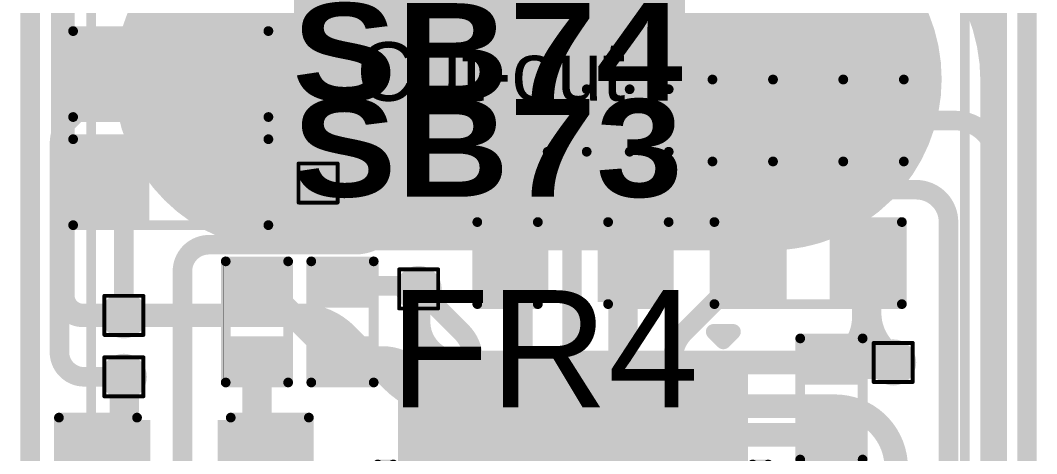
# Model space of a CAD drawing. Header units: inches. Extents: x 3 to 457, y -41 to 239.
# Drawn here: x 26.13 to 39.35, y 8.4 to 14.03 of the extents above; entities that cross this region are included whole.
import ezdxf

# ---------------------------------------------------------------- set-up
doc = ezdxf.new("R2010")
doc.units = ezdxf.units.IN
for name, color, linetype in [('Board Outline', 216, 'Continuous'), ('Bottom Layer', 5, 'Continuous'), ('Bottom Overlay', 54, 'Continuous'), ('Bottom Paste', 16, 'Continuous'), ('Bottom Solder', 6, 'Continuous'), ('Drill Drawing', 1, 'Continuous'), ('Fabrication', 76, 'Continuous'), ('Top Layer', 1, 'Continuous'), ('Top Overlay', 2, 'Continuous'), ('Top Paste', 8, 'Continuous'), ('Top Solder', 216, 'Continuous'), ('Via Holes', 16, 'Continuous')]:
    doc.layers.add(name, color=color, linetype=linetype)
doc.styles.add('Arial', font='', dxfattribs={"height": 0.2})
doc.styles.add('Arial Black_Bold', font='', dxfattribs={"height": 0.2})
doc.styles.get('Arial').set_extended_font_data('Arial')
doc.styles.get('Arial Black_Bold').set_extended_font_data('Arial Black', bold=True)

# ---------------------------------------------------------------- blocks, each defined once
blk = doc.blocks.new('S______B______7')
at = {"layer": 'Top Layer'}
for points in [[(-1.143, -0.4445), (-1.143, 0.4445), (-0.381, 0.4445), (-0.381, -0.4445)], [(0.381, -0.4445), (0.381, 0.4445), (1.143, 0.4445), (1.143, -0.4445)]]:
    blk.add_hatch(color=1, dxfattribs=at).paths.add_polyline_path(points)
at = {"layer": 'Top Paste'}
for points in [[(-1.143, -0.4445), (-1.143, 0.4445), (-0.381, 0.4445), (-0.381, -0.4445)], [(0.381, -0.4445), (0.381, 0.4445), (1.143, 0.4445), (1.143, -0.4445)]]:
    blk.add_hatch(color=8, dxfattribs=at).paths.add_polyline_path(points)
at = {"layer": 'Top Solder'}
for points in [[(-1.2446, -0.5461), (-1.2446, 0.5461), (-0.2794, 0.5461), (-0.2794, -0.5461)], [(0.2794, -0.5461), (0.2794, 0.5461), (1.2446, 0.5461), (1.2446, -0.5461)]]:
    blk.add_hatch(color=216, dxfattribs=at).paths.add_polyline_path(points)
at = {"layer": 'Top Overlay', "const_width": 0.127}
for points in [[(-1.27, -0.5588), (-1.27, 0.5588)], [(-1.27, 0.5588), (1.27, 0.5588)], [(1.27, -0.5588), (1.27, 0.5588)], [(-1.27, -0.5588), (1.27, -0.5588)]]:
    blk.add_lwpolyline(points, dxfattribs=at)
at = {"layer": 'Top Overlay', "const_width": 0.0635}
for points in [[(-1.30175, 0.5588, 1), (-1.23825, 0.5588, 1)], [(-1.30175, 0.5588, 1), (-1.23825, 0.5588, 1)], [(1.23825, 0.5588, 1), (1.30175, 0.5588, 1)], [(1.23825, 0.5588, 1), (1.30175, 0.5588, 1)], [(-1.30175, -0.5588, 1), (-1.23825, -0.5588, 1)], [(-1.30175, -0.5588, 1), (-1.23825, -0.5588, 1)], [(1.23825, -0.5588, 1), (1.30175, -0.5588, 1)], [(1.23825, -0.5588, 1), (1.30175, -0.5588, 1)]]:
    blk.add_lwpolyline(points, format="xyb", close=True, dxfattribs=at)
blk = doc.blocks.new('S______B______8')
at = {"layer": 'Top Layer'}
for points in [[(-1.143, -0.4445), (-1.143, 0.4445), (-0.381, 0.4445), (-0.381, -0.4445)], [(0.381, -0.4445), (0.381, 0.4445), (1.143, 0.4445), (1.143, -0.4445)]]:
    blk.add_hatch(color=1, dxfattribs=at).paths.add_polyline_path(points)
at = {"layer": 'Top Paste'}
for points in [[(-1.143, -0.4445), (-1.143, 0.4445), (-0.381, 0.4445), (-0.381, -0.4445)], [(0.381, -0.4445), (0.381, 0.4445), (1.143, 0.4445), (1.143, -0.4445)]]:
    blk.add_hatch(color=8, dxfattribs=at).paths.add_polyline_path(points)
at = {"layer": 'Top Solder'}
for points in [[(-1.2446, -0.5461), (-1.2446, 0.5461), (-0.2794, 0.5461), (-0.2794, -0.5461)], [(0.2794, -0.5461), (0.2794, 0.5461), (1.2446, 0.5461), (1.2446, -0.5461)]]:
    blk.add_hatch(color=216, dxfattribs=at).paths.add_polyline_path(points)
at = {"layer": 'Top Overlay', "const_width": 0.127}
for points in [[(-1.27, 0.5588), (-1.27, -0.5588)], [(1.27, 0.5588), (-1.27, 0.5588)], [(1.27, 0.5588), (1.27, -0.5588)], [(1.27, -0.5588), (-1.27, -0.5588)]]:
    blk.add_lwpolyline(points, dxfattribs=at)
at = {"layer": 'Top Overlay', "const_width": 0.0635}
for points in [[(-1.30175, 0.5588, 1), (-1.23825, 0.5588, 1)], [(-1.30175, 0.5588, 1), (-1.23825, 0.5588, 1)], [(1.23825, 0.5588, 1), (1.30175, 0.5588, 1)], [(1.23825, 0.5588, 1), (1.30175, 0.5588, 1)], [(-1.30175, -0.5588, 1), (-1.23825, -0.5588, 1)], [(-1.30175, -0.5588, 1), (-1.23825, -0.5588, 1)], [(1.23825, -0.5588, 1), (1.30175, -0.5588, 1)], [(1.23825, -0.5588, 1), (1.30175, -0.5588, 1)]]:
    blk.add_lwpolyline(points, format="xyb", close=True, dxfattribs=at)
blk = doc.blocks.new('TSSOP_14_22')
at = {"layer": 'Top Layer'}
for points in [[(-3.65, 2.175), (-2.15, 2.175), (-2.15, 1.725), (-3.65, 1.725)], [(2.15, 2.175), (3.65, 2.175), (3.65, 1.725), (2.15, 1.725)], [(-3.65, 1.525), (-2.15, 1.525), (-2.15, 1.075), (-3.65, 1.075)], [(2.15, 1.525), (3.65, 1.525), (3.65, 1.075), (2.15, 1.075)], [(-3.65, 0.875), (-2.15, 0.875), (-2.15, 0.425), (-3.65, 0.425)], [(2.15, 0.875), (3.65, 0.875), (3.65, 0.425), (2.15, 0.425)], [(-3.65, 0.225), (-2.15, 0.225), (-2.15, -0.225), (-3.65, -0.225)], [(2.15, 0.225), (3.65, 0.225), (3.65, -0.225), (2.15, -0.225)], [(-3.65, -0.425), (-2.15, -0.425), (-2.15, -0.875), (-3.65, -0.875)], [(2.15, -0.425), (3.65, -0.425), (3.65, -0.875), (2.15, -0.875)], [(-3.65, -1.075), (-2.15, -1.075), (-2.15, -1.525), (-3.65, -1.525)], [(2.15, -1.075), (3.65, -1.075), (3.65, -1.525), (2.15, -1.525)], [(-3.65, -1.725), (-2.15, -1.725), (-2.15, -2.175), (-3.65, -2.175)], [(2.15, -1.725), (3.65, -1.725), (3.65, -2.175), (2.15, -2.175)]]:
    blk.add_hatch(color=1, dxfattribs=at).paths.add_polyline_path(points)
at = {"layer": 'Top Overlay'}
blk.add_hatch(color=2, dxfattribs=at).paths.add_polyline_path([(-2.005, 1.727), (-1.725, 1.727), (-1.725, 2.184), (-2.005, 2.184)])
at = {"layer": 'Top Paste'}
for points in [[(-3.65, 2.175), (-2.15, 2.175), (-2.15, 1.725), (-3.65, 1.725)], [(2.15, 2.175), (3.65, 2.175), (3.65, 1.725), (2.15, 1.725)], [(-3.65, 1.525), (-2.15, 1.525), (-2.15, 1.075), (-3.65, 1.075)], [(2.15, 1.525), (3.65, 1.525), (3.65, 1.075), (2.15, 1.075)], [(-3.65, 0.875), (-2.15, 0.875), (-2.15, 0.425), (-3.65, 0.425)], [(2.15, 0.875), (3.65, 0.875), (3.65, 0.425), (2.15, 0.425)], [(-3.65, 0.225), (-2.15, 0.225), (-2.15, -0.225), (-3.65, -0.225)], [(2.15, 0.225), (3.65, 0.225), (3.65, -0.225), (2.15, -0.225)], [(-3.65, -0.425), (-2.15, -0.425), (-2.15, -0.875), (-3.65, -0.875)], [(2.15, -0.425), (3.65, -0.425), (3.65, -0.875), (2.15, -0.875)], [(-3.65, -1.075), (-2.15, -1.075), (-2.15, -1.525), (-3.65, -1.525)], [(2.15, -1.075), (3.65, -1.075), (3.65, -1.525), (2.15, -1.525)], [(-3.65, -1.725), (-2.15, -1.725), (-2.15, -2.175), (-3.65, -2.175)], [(2.15, -1.725), (3.65, -1.725), (3.65, -2.175), (2.15, -2.175)]]:
    blk.add_hatch(color=8, dxfattribs=at).paths.add_polyline_path(points)
at = {"layer": 'Top Solder'}
for points in [[(-3.752, 2.277), (-2.048, 2.277), (-2.048, 1.623), (-3.752, 1.623)], [(2.048, 2.277), (3.752, 2.277), (3.752, 1.623), (2.048, 1.623)], [(-3.752, 1.627), (-2.048, 1.627), (-2.048, 0.973), (-3.752, 0.973)], [(2.048, 1.627), (3.752, 1.627), (3.752, 0.973), (2.048, 0.973)], [(-3.752, 0.977), (-2.048, 0.977), (-2.048, 0.323), (-3.752, 0.323)], [(2.048, 0.977), (3.752, 0.977), (3.752, 0.323), (2.048, 0.323)], [(-3.752, 0.327), (-2.048, 0.327), (-2.048, -0.327), (-3.752, -0.327)], [(2.048, 0.327), (3.752, 0.327), (3.752, -0.327), (2.048, -0.327)], [(-3.752, -0.323), (-2.048, -0.323), (-2.048, -0.977), (-3.752, -0.977)], [(2.048, -0.323), (3.752, -0.323), (3.752, -0.977), (2.048, -0.977)], [(-3.752, -0.973), (-2.048, -0.973), (-2.048, -1.627), (-3.752, -1.627)], [(2.048, -0.973), (3.752, -0.973), (3.752, -1.627), (2.048, -1.627)], [(-3.752, -1.623), (-2.048, -1.623), (-2.048, -2.277), (-3.752, -2.277)], [(2.048, -1.623), (3.752, -1.623), (3.752, -2.277), (2.048, -2.277)]]:
    blk.add_hatch(color=216, dxfattribs=at).paths.add_polyline_path(points)
at = {"layer": 'Top Overlay'}
for points, const_width in [([(-2.284, 2.337), (-2.284, 2.54)], 0.127), ([(2.288, 2.54), (-2.284, 2.54)], 0.127), ([(2.288, 2.337), (2.288, 2.54)], 0.127), ([(-4.011, 1.829), (-4.011, 2.083)], 0.2), ([(-3.884, 1.956), (-4.011, 2.083)], 0.2), ([(-4.011, 1.829), (-3.884, 1.956)], 0.2), ([(-2.284, -2.54), (-2.284, -2.337)], 0.127), ([(2.288, -2.54), (2.288, -2.337)], 0.127), ([(2.288, -2.54), (-2.284, -2.54)], 0.127)]:
    blk.add_lwpolyline(points, dxfattribs=dict(at, const_width=const_width))
for points, const_width in [([(-2.316, 2.54, 1), (-2.252, 2.54, 1)], 0.0635), ([(-2.316, 2.54, 1), (-2.252, 2.54, 1)], 0.0635), ([(2.256, 2.54, 1), (2.32, 2.54, 1)], 0.0635), ([(2.256, 2.54, 1), (2.32, 2.54, 1)], 0.0635), ([(-2.316, 2.337, 1), (-2.252, 2.337, 1)], 0.0635), ([(2.256, 2.337, 1), (2.32, 2.337, 1)], 0.0635), ([(-4.061, 2.083, 1), (-3.961, 2.083, 1)], 0.1), ([(-4.061, 2.083, 1), (-3.961, 2.083, 1)], 0.1), ([(-3.934, 1.956, 1), (-3.834, 1.956, 1)], 0.1), ([(-3.934, 1.956, 1), (-3.834, 1.956, 1)], 0.1), ([(-4.061, 1.829, 1), (-3.961, 1.829, 1)], 0.1), ([(-4.061, 1.829, 1), (-3.961, 1.829, 1)], 0.1), ([(-2.316, -2.337, 1), (-2.252, -2.337, 1)], 0.0635), ([(2.256, -2.337, 1), (2.32, -2.337, 1)], 0.0635), ([(-2.316, -2.54, 1), (-2.252, -2.54, 1)], 0.0635), ([(-2.316, -2.54, 1), (-2.252, -2.54, 1)], 0.0635), ([(2.256, -2.54, 1), (2.32, -2.54, 1)], 0.0635), ([(2.256, -2.54, 1), (2.32, -2.54, 1)], 0.0635)]:
    blk.add_lwpolyline(points, format="xyb", close=True, dxfattribs=dict(at, const_width=const_width))
blk = doc.blocks.new('R___0402_46')
at = {"layer": 'Top Layer'}
for points in [[(-0.699, -0.318), (-0.699, 0.317), (-0.241, 0.317), (-0.241, -0.318)], [(0.241, -0.318), (0.241, 0.317), (0.699, 0.317), (0.699, -0.318)]]:
    blk.add_hatch(color=1, dxfattribs=at).paths.add_polyline_path(points)
at = {"layer": 'Top Paste'}
for points in [[(-0.699, -0.318), (-0.699, 0.317), (-0.241, 0.317), (-0.241, -0.318)], [(0.241, -0.318), (0.241, 0.317), (0.699, 0.317), (0.699, -0.318)]]:
    blk.add_hatch(color=8, dxfattribs=at).paths.add_polyline_path(points)
at = {"layer": 'Top Solder'}
for points in [[(-0.754, -0.373), (-0.754, 0.373), (-0.186, 0.373), (-0.186, -0.373)], [(0.186, -0.373), (0.186, 0.373), (0.754, 0.373), (0.754, -0.373)]]:
    blk.add_hatch(color=216, dxfattribs=at).paths.add_polyline_path(points)
at = {"layer": 'Top Overlay'}
for points, const_width in [([(0.787, 0.406), (-0.787, 0.406)], 0.127), ([(-0.787, -0.406), (-0.787, 0.406)], 0.127), ([(0.787, -0.406), (0.787, 0.406)], 0.127), ([(0.787, -0.406), (-0.787, -0.406)], 0.127), ([(0.813, -0.432), (-0.813, -0.432)], 0.00323)]:
    blk.add_lwpolyline(points, dxfattribs=dict(at, const_width=const_width))
for points, const_width in [([(-0.819, 0.406, 1), (-0.756, 0.406, 1)], 0.0635), ([(-0.819, 0.406, 1), (-0.756, 0.406, 1)], 0.0635), ([(0.756, 0.406, 1), (0.819, 0.406, 1)], 0.0635), ([(0.756, 0.406, 1), (0.819, 0.406, 1)], 0.0635), ([(-0.819, -0.406, 1), (-0.756, -0.406, 1)], 0.0635), ([(-0.819, -0.406, 1), (-0.756, -0.406, 1)], 0.0635), ([(0.756, -0.406, 1), (0.819, -0.406, 1)], 0.0635), ([(0.756, -0.406, 1), (0.819, -0.406, 1)], 0.0635), ([(-0.814, -0.432, 1), (-0.812, -0.432, 1)], 0.00161), ([(0.812, -0.432, 1), (0.814, -0.432, 1)], 0.00161)]:
    blk.add_lwpolyline(points, format="xyb", close=True, dxfattribs=dict(at, const_width=const_width))
blk = doc.blocks.new('R___0402_49')
at = {"layer": 'Top Layer'}
for points in [[(-0.699, -0.318), (-0.699, 0.318), (-0.241, 0.318), (-0.241, -0.318)], [(0.241, -0.318), (0.241, 0.318), (0.699, 0.318), (0.699, -0.318)]]:
    blk.add_hatch(color=1, dxfattribs=at).paths.add_polyline_path(points)
at = {"layer": 'Top Paste'}
for points in [[(-0.699, -0.318), (-0.699, 0.318), (-0.241, 0.318), (-0.241, -0.318)], [(0.241, -0.318), (0.241, 0.318), (0.699, 0.318), (0.699, -0.318)]]:
    blk.add_hatch(color=8, dxfattribs=at).paths.add_polyline_path(points)
at = {"layer": 'Top Solder'}
for points in [[(-0.754, -0.373), (-0.754, 0.373), (-0.186, 0.373), (-0.186, -0.373)], [(0.186, -0.373), (0.186, 0.373), (0.754, 0.373), (0.754, -0.373)]]:
    blk.add_hatch(color=216, dxfattribs=at).paths.add_polyline_path(points)
at = {"layer": 'Top Overlay'}
for points, const_width in [([(-0.787, 0.406), (0.787, 0.406)], 0.127), ([(-0.787, 0.406), (-0.787, -0.406)], 0.127), ([(0.787, 0.406), (0.787, -0.406)], 0.127), ([(-0.787, -0.406), (0.787, -0.406)], 0.127), ([(-0.813, -0.432), (0.813, -0.432)], 0.00323)]:
    blk.add_lwpolyline(points, dxfattribs=dict(at, const_width=const_width))
for points, const_width in [([(-0.819, 0.406, 1), (-0.756, 0.406, 1)], 0.0635), ([(-0.819, 0.406, 1), (-0.756, 0.406, 1)], 0.0635), ([(0.756, 0.406, 1), (0.819, 0.406, 1)], 0.0635), ([(0.756, 0.406, 1), (0.819, 0.406, 1)], 0.0635), ([(-0.819, -0.406, 1), (-0.756, -0.406, 1)], 0.0635), ([(-0.819, -0.406, 1), (-0.756, -0.406, 1)], 0.0635), ([(0.756, -0.406, 1), (0.819, -0.406, 1)], 0.0635), ([(0.756, -0.406, 1), (0.819, -0.406, 1)], 0.0635), ([(-0.814, -0.432, 1), (-0.812, -0.432, 1)], 0.00161), ([(0.812, -0.432, 1), (0.814, -0.432, 1)], 0.00161)]:
    blk.add_lwpolyline(points, format="xyb", close=True, dxfattribs=dict(at, const_width=const_width))
blk = doc.blocks.new('R___0402_51')
at = {"layer": 'Top Layer'}
for points in [[(-0.699, -0.318), (-0.699, 0.318), (-0.241, 0.318), (-0.241, -0.318)], [(0.241, -0.318), (0.241, 0.318), (0.699, 0.318), (0.699, -0.318)]]:
    blk.add_hatch(color=1, dxfattribs=at).paths.add_polyline_path(points)
at = {"layer": 'Top Paste'}
for points in [[(-0.699, -0.318), (-0.699, 0.318), (-0.241, 0.318), (-0.241, -0.318)], [(0.241, -0.318), (0.241, 0.318), (0.699, 0.318), (0.699, -0.318)]]:
    blk.add_hatch(color=8, dxfattribs=at).paths.add_polyline_path(points)
at = {"layer": 'Top Solder'}
for points in [[(-0.754, -0.373), (-0.754, 0.373), (-0.186, 0.373), (-0.186, -0.373)], [(0.186, -0.373), (0.186, 0.373), (0.754, 0.373), (0.754, -0.373)]]:
    blk.add_hatch(color=216, dxfattribs=at).paths.add_polyline_path(points)
at = {"layer": 'Top Overlay'}
for points, const_width in [([(-0.787, 0.406), (0.787, 0.406)], 0.127), ([(-0.787, 0.406), (-0.787, -0.406)], 0.127), ([(0.787, 0.406), (0.787, -0.406)], 0.127), ([(-0.787, -0.406), (0.787, -0.406)], 0.127), ([(-0.813, -0.432), (0.813, -0.432)], 0.00323)]:
    blk.add_lwpolyline(points, dxfattribs=dict(at, const_width=const_width))
for points, const_width in [([(-0.819, 0.406, 1), (-0.756, 0.406, 1)], 0.0635), ([(-0.819, 0.406, 1), (-0.756, 0.406, 1)], 0.0635), ([(0.756, 0.406, 1), (0.819, 0.406, 1)], 0.0635), ([(0.756, 0.406, 1), (0.819, 0.406, 1)], 0.0635), ([(-0.819, -0.406, 1), (-0.756, -0.406, 1)], 0.0635), ([(-0.819, -0.406, 1), (-0.756, -0.406, 1)], 0.0635), ([(0.756, -0.406, 1), (0.819, -0.406, 1)], 0.0635), ([(0.756, -0.406, 1), (0.819, -0.406, 1)], 0.0635), ([(-0.814, -0.432, 1), (-0.812, -0.432, 1)], 0.00161), ([(0.812, -0.432, 1), (0.814, -0.432, 1)], 0.00161)]:
    blk.add_lwpolyline(points, format="xyb", close=True, dxfattribs=dict(at, const_width=const_width))
blk = doc.blocks.new('R___0603_55')
at = {"layer": 'Top Layer'}
for points in [[(-0.381, 0.4445), (-0.381, -0.4445), (-1.143, -0.4445), (-1.143, 0.4445)], [(1.143, 0.4445), (1.143, -0.4445), (0.381, -0.4445), (0.381, 0.4445)]]:
    blk.add_hatch(color=1, dxfattribs=at).paths.add_polyline_path(points)
at = {"layer": 'Top Paste'}
for points in [[(-0.381, 0.4445), (-0.381, -0.4445), (-1.143, -0.4445), (-1.143, 0.4445)], [(1.143, 0.4445), (1.143, -0.4445), (0.381, -0.4445), (0.381, 0.4445)]]:
    blk.add_hatch(color=8, dxfattribs=at).paths.add_polyline_path(points)
at = {"layer": 'Top Solder'}
for points in [[(-0.2794, 0.5461), (-0.2794, -0.5461), (-1.2446, -0.5461), (-1.2446, 0.5461)], [(1.2446, 0.5461), (1.2446, -0.5461), (0.2794, -0.5461), (0.2794, 0.5461)]]:
    blk.add_hatch(color=216, dxfattribs=at).paths.add_polyline_path(points)
at = {"layer": 'Top Overlay', "const_width": 0.127}
for points in [[(-1.2192, 0.5334), (1.2192, 0.5334)], [(-1.2192, -0.5334), (-1.2192, 0.5334)], [(1.2192, -0.5334), (1.2192, 0.5334)], [(-1.2192, -0.5334), (1.2192, -0.5334)]]:
    blk.add_lwpolyline(points, dxfattribs=at)
at = {"layer": 'Top Overlay', "const_width": 0.0635}
for points in [[(-1.25095, 0.5334, 1), (-1.18745, 0.5334, 1)], [(-1.25095, 0.5334, 1), (-1.18745, 0.5334, 1)], [(1.18745, 0.5334, 1), (1.25095, 0.5334, 1)], [(1.18745, 0.5334, 1), (1.25095, 0.5334, 1)], [(-1.25095, -0.5334, 1), (-1.18745, -0.5334, 1)], [(-1.25095, -0.5334, 1), (-1.18745, -0.5334, 1)], [(1.18745, -0.5334, 1), (1.25095, -0.5334, 1)], [(1.18745, -0.5334, 1), (1.25095, -0.5334, 1)]]:
    blk.add_lwpolyline(points, format="xyb", close=True, dxfattribs=at)
blk = doc.blocks.new('SEMG_PAD_B_59')
at = {"layer": 'Bottom Layer'}
h = blk.add_hatch(color=5, dxfattribs=at)
edge = h.paths.add_edge_path()
edge.add_arc((-3.15, 0.013), 2.1, 90, 270)
edge.add_line((-3.15, -2.087), (3.15, -2.087))
edge.add_arc((3.15, 0.013), 2.1, 270, 450)
edge.add_line((3.15, 2.113), (-3.15, 2.113))
at = {"layer": 'Bottom Paste'}
h = blk.add_hatch(color=16, dxfattribs=at)
edge = h.paths.add_edge_path()
edge.add_arc((-3.15, 0.013), 2.1, 90, 270)
edge.add_line((-3.15, -2.087), (3.15, -2.087))
edge.add_arc((3.15, 0.013), 2.1, 270, 450)
edge.add_line((3.15, 2.113), (-3.15, 2.113))
at = {"layer": 'Bottom Solder'}
h = blk.add_hatch(color=6, dxfattribs=at)
edge = h.paths.add_edge_path()
edge.add_arc((-3.15, 0.013), 2.202, 90, 270)
edge.add_line((-3.15, -2.189), (3.15, -2.189))
edge.add_arc((3.15, 0.013), 2.202, 270, 450)
edge.add_line((3.15, 2.214), (-3.15, 2.214))
at = {"layer": 'Bottom Overlay', "const_width": 0.127}
for points in [[(-5.683, 10.966), (-5.683, -10.966)], [(5.683, 10.966), (5.683, -10.966)]]:
    blk.add_lwpolyline(points, dxfattribs=at)
blk = doc.blocks.new('C___0805_71')
at = {"layer": 'Top Layer'}
for points in [[(-1.524, 0.762), (-0.508, 0.762), (-0.508, -0.762), (-1.524, -0.762)], [(0.508, 0.762), (1.524, 0.762), (1.524, -0.762), (0.508, -0.762)]]:
    blk.add_hatch(color=1, dxfattribs=at).paths.add_polyline_path(points)
at = {"layer": 'Top Paste'}
for points in [[(-1.524, 0.762), (-0.508, 0.762), (-0.508, -0.762), (-1.524, -0.762)], [(0.508, 0.762), (1.524, 0.762), (1.524, -0.762), (0.508, -0.762)]]:
    blk.add_hatch(color=8, dxfattribs=at).paths.add_polyline_path(points)
at = {"layer": 'Top Solder'}
for points in [[(-1.594, 0.832), (-0.438, 0.832), (-0.438, -0.832), (-1.594, -0.832)], [(0.438, 0.832), (1.594, 0.832), (1.594, -0.832), (0.438, -0.832)]]:
    blk.add_hatch(color=216, dxfattribs=at).paths.add_polyline_path(points)
at = {"layer": 'Top Overlay', "const_width": 0.127}
for points in [[(-1.626, 0.864), (-1.626, -0.864)], [(-0.61, 0.864), (-1.626, 0.864)], [(1.626, 0.864), (0.61, 0.864)], [(1.626, 0.864), (1.626, -0.864)], [(-0.61, -0.864), (-1.626, -0.864)], [(1.626, -0.864), (0.61, -0.864)]]:
    blk.add_lwpolyline(points, dxfattribs=at)
at = {"layer": 'Top Overlay', "const_width": 0.0635}
for points in [[(-1.657, 0.864, 1), (-1.594, 0.864, 1)], [(-1.657, 0.864, 1), (-1.594, 0.864, 1)], [(-0.641, 0.864, 1), (-0.578, 0.864, 1)], [(0.578, 0.864, 1), (0.641, 0.864, 1)], [(1.594, 0.864, 1), (1.657, 0.864, 1)], [(1.594, 0.864, 1), (1.657, 0.864, 1)], [(-1.657, -0.864, 1), (-1.594, -0.864, 1)], [(-1.657, -0.864, 1), (-1.594, -0.864, 1)], [(-0.641, -0.864, 1), (-0.578, -0.864, 1)], [(0.578, -0.864, 1), (0.641, -0.864, 1)], [(1.594, -0.864, 1), (1.657, -0.864, 1)], [(1.594, -0.864, 1), (1.657, -0.864, 1)]]:
    blk.add_lwpolyline(points, format="xyb", close=True, dxfattribs=at)
blk = doc.blocks.new('C___0603_75')
at = {"layer": 'Top Layer'}
for points in [[(-0.381, 0.445), (-0.381, -0.445), (-1.143, -0.445), (-1.143, 0.445)], [(1.143, 0.445), (1.143, -0.445), (0.381, -0.445), (0.381, 0.445)]]:
    blk.add_hatch(color=1, dxfattribs=at).paths.add_polyline_path(points)
at = {"layer": 'Top Paste'}
for points in [[(-0.381, 0.445), (-0.381, -0.445), (-1.143, -0.445), (-1.143, 0.445)], [(1.143, 0.445), (1.143, -0.445), (0.381, -0.445), (0.381, 0.445)]]:
    blk.add_hatch(color=8, dxfattribs=at).paths.add_polyline_path(points)
at = {"layer": 'Top Solder'}
for points in [[(-0.321, 0.504), (-0.321, -0.504), (-1.203, -0.504), (-1.203, 0.504)], [(1.203, 0.504), (1.203, -0.504), (0.321, -0.504), (0.321, 0.504)]]:
    blk.add_hatch(color=216, dxfattribs=at).paths.add_polyline_path(points)
at = {"layer": 'Top Overlay', "const_width": 0.127}
for points in [[(-0.457, 0.533), (-1.245, 0.533)], [(-1.245, 0.533), (-1.245, -0.533)], [(1.245, 0.533), (0.457, 0.533)], [(1.245, 0.533), (1.245, -0.533)], [(-0.457, -0.533), (-1.245, -0.533)], [(1.245, -0.533), (0.457, -0.533)]]:
    blk.add_lwpolyline(points, dxfattribs=at)
at = {"layer": 'Top Overlay', "const_width": 0.0635}
for points in [[(-1.276, 0.533, 1), (-1.213, 0.533, 1)], [(-1.276, 0.533, 1), (-1.213, 0.533, 1)], [(-0.489, 0.533, 1), (-0.425, 0.533, 1)], [(0.425, 0.533, 1), (0.489, 0.533, 1)], [(1.213, 0.533, 1), (1.276, 0.533, 1)], [(1.213, 0.533, 1), (1.276, 0.533, 1)], [(-1.276, -0.533, 1), (-1.213, -0.533, 1)], [(-1.276, -0.533, 1), (-1.213, -0.533, 1)], [(-0.489, -0.533, 1), (-0.425, -0.533, 1)], [(0.425, -0.533, 1), (0.489, -0.533, 1)], [(1.213, -0.533, 1), (1.276, -0.533, 1)], [(1.213, -0.533, 1), (1.276, -0.533, 1)]]:
    blk.add_lwpolyline(points, format="xyb", close=True, dxfattribs=at)
blk = doc.blocks.new('C___0603_76')
at = {"layer": 'Top Layer'}
for points in [[(-0.381, 0.445), (-0.381, -0.445), (-1.143, -0.445), (-1.143, 0.445)], [(1.143, 0.445), (1.143, -0.445), (0.381, -0.445), (0.381, 0.445)]]:
    blk.add_hatch(color=1, dxfattribs=at).paths.add_polyline_path(points)
at = {"layer": 'Top Paste'}
for points in [[(-0.381, 0.445), (-0.381, -0.445), (-1.143, -0.445), (-1.143, 0.445)], [(1.143, 0.445), (1.143, -0.445), (0.381, -0.445), (0.381, 0.445)]]:
    blk.add_hatch(color=8, dxfattribs=at).paths.add_polyline_path(points)
at = {"layer": 'Top Solder'}
for points in [[(-0.321, 0.504), (-0.321, -0.504), (-1.203, -0.504), (-1.203, 0.504)], [(1.203, 0.504), (1.203, -0.504), (0.321, -0.504), (0.321, 0.504)]]:
    blk.add_hatch(color=216, dxfattribs=at).paths.add_polyline_path(points)
at = {"layer": 'Top Overlay', "const_width": 0.127}
for points in [[(-0.457, 0.533), (-1.245, 0.533)], [(-1.245, 0.533), (-1.245, -0.533)], [(1.245, 0.533), (0.457, 0.533)], [(1.245, 0.533), (1.245, -0.533)], [(-0.457, -0.533), (-1.245, -0.533)], [(1.245, -0.533), (0.457, -0.533)]]:
    blk.add_lwpolyline(points, dxfattribs=at)
at = {"layer": 'Top Overlay', "const_width": 0.0635}
for points in [[(-1.276, 0.533, 1), (-1.213, 0.533, 1)], [(-1.276, 0.533, 1), (-1.213, 0.533, 1)], [(-0.489, 0.533, 1), (-0.425, 0.533, 1)], [(0.425, 0.533, 1), (0.489, 0.533, 1)], [(1.213, 0.533, 1), (1.276, 0.533, 1)], [(1.213, 0.533, 1), (1.276, 0.533, 1)], [(-1.276, -0.533, 1), (-1.213, -0.533, 1)], [(-1.276, -0.533, 1), (-1.213, -0.533, 1)], [(-0.489, -0.533, 1), (-0.425, -0.533, 1)], [(0.425, -0.533, 1), (0.489, -0.533, 1)], [(1.213, -0.533, 1), (1.276, -0.533, 1)], [(1.213, -0.533, 1), (1.276, -0.533, 1)]]:
    blk.add_lwpolyline(points, format="xyb", close=True, dxfattribs=at)
blk = doc.blocks.new('____0402_77')
at = {"layer": 'Top Layer'}
for points in [[(-0.699, -0.318), (-0.699, 0.318), (-0.241, 0.318), (-0.241, -0.318)], [(0.241, -0.318), (0.241, 0.318), (0.699, 0.318), (0.699, -0.318)]]:
    blk.add_hatch(color=1, dxfattribs=at).paths.add_polyline_path(points)
at = {"layer": 'Top Paste'}
for points in [[(-0.699, -0.318), (-0.699, 0.318), (-0.241, 0.318), (-0.241, -0.318)], [(0.241, -0.318), (0.241, 0.318), (0.699, 0.318), (0.699, -0.318)]]:
    blk.add_hatch(color=8, dxfattribs=at).paths.add_polyline_path(points)
at = {"layer": 'Top Solder'}
for points in [[(-0.758, -0.377), (-0.758, 0.377), (-0.181, 0.377), (-0.181, -0.377)], [(0.181, -0.377), (0.181, 0.377), (0.758, 0.377), (0.758, -0.377)]]:
    blk.add_hatch(color=216, dxfattribs=at).paths.add_polyline_path(points)
at = {"layer": 'Top Overlay', "const_width": 0.127}
for points in [[(-0.787, 0.406), (-0.787, -0.406)], [(-0.279, 0.406), (-0.787, 0.406)], [(0.787, 0.406), (0.279, 0.406)], [(0.787, 0.406), (0.787, -0.406)], [(-0.279, -0.406), (-0.787, -0.406)], [(0.787, -0.406), (0.279, -0.406)]]:
    blk.add_lwpolyline(points, dxfattribs=at)
at = {"layer": 'Top Overlay', "const_width": 0.0635}
for points in [[(-0.819, 0.406, 1), (-0.756, 0.406, 1)], [(-0.819, 0.406, 1), (-0.756, 0.406, 1)], [(-0.311, 0.406, 1), (-0.248, 0.406, 1)], [(0.248, 0.406, 1), (0.311, 0.406, 1)], [(0.756, 0.406, 1), (0.819, 0.406, 1)], [(0.756, 0.406, 1), (0.819, 0.406, 1)], [(-0.819, -0.406, 1), (-0.756, -0.406, 1)], [(-0.819, -0.406, 1), (-0.756, -0.406, 1)], [(-0.311, -0.406, 1), (-0.248, -0.406, 1)], [(0.248, -0.406, 1), (0.311, -0.406, 1)], [(0.756, -0.406, 1), (0.819, -0.406, 1)], [(0.756, -0.406, 1), (0.819, -0.406, 1)]]:
    blk.add_lwpolyline(points, format="xyb", close=True, dxfattribs=at)

msp = doc.modelspace()

# ---------------------------------------------------------------- hatches: boundary and pattern name
at = {"layer": 'Bottom Layer'}
h = msp.add_hatch(color=5, dxfattribs=at)
edge = h.paths.add_edge_path()
edge.add_arc((29.999, 11.918), 0.3, 0, 360)
h = msp.add_hatch(color=5, dxfattribs=at)
edge = h.paths.add_edge_path()
edge.add_arc((31.308, 10.541), 0.3, 0, 360)
h = msp.add_hatch(color=5, dxfattribs=at)
edge = h.paths.add_edge_path()
edge.add_arc((27.473, 10.197), 0.3, 0, 360)
h = msp.add_hatch(color=5, dxfattribs=at)
edge = h.paths.add_edge_path()
edge.add_arc((37.48, 9.585), 0.3, 0, 360)
h = msp.add_hatch(color=5, dxfattribs=at)
edge = h.paths.add_edge_path()
edge.add_arc((27.473, 9.398), 0.3, 0, 360)
at = {"layer": 'Top Layer'}
msp.add_hatch(color=1, dxfattribs=at).paths.add_polyline_path([(34.014, 12.414), (34.655, 12.414), (34.655, 13.049), (34.014, 13.049)])
h = msp.add_hatch(color=1, dxfattribs=at)
edge = h.paths.add_edge_path()
edge.add_arc((29.999, 11.918), 0.3, 0, 360)
h = msp.add_hatch(color=1, dxfattribs=at)
edge = h.paths.add_edge_path()
edge.add_arc((31.308, 10.541), 0.3, 0, 360)
h = msp.add_hatch(color=1, dxfattribs=at)
edge = h.paths.add_edge_path()
edge.add_arc((27.473, 10.197), 0.3, 0, 360)
h = msp.add_hatch(color=1, dxfattribs=at)
edge = h.paths.add_edge_path()
edge.add_arc((37.48, 9.585), 0.3, 0, 360)
h = msp.add_hatch(color=1, dxfattribs=at)
edge = h.paths.add_edge_path()
edge.add_arc((27.473, 9.398), 0.3, 0, 360)
at = {"layer": 'Via Holes'}
h = msp.add_hatch(color=7, dxfattribs=at)
edge = h.paths.add_edge_path()
edge.add_arc((29.999, 11.918), 0.15, 0, 360)
h = msp.add_hatch(color=7, dxfattribs=at)
edge = h.paths.add_edge_path()
edge.add_arc((31.308, 10.541), 0.15, 0, 360)
h = msp.add_hatch(color=7, dxfattribs=at)
edge = h.paths.add_edge_path()
edge.add_arc((27.473, 10.197), 0.15, 0, 360)
h = msp.add_hatch(color=7, dxfattribs=at)
edge = h.paths.add_edge_path()
edge.add_arc((37.48, 9.585), 0.15, 0, 360)
h = msp.add_hatch(color=7, dxfattribs=at)
edge = h.paths.add_edge_path()
edge.add_arc((27.473, 9.398), 0.15, 0, 360)

# ---------------------------------------------------------------- linework, layer by layer
at = {"layer": 'Board Outline', "const_width": 0.127}
for points in [[(26.253, 2.317), (26.254, 24.173)], [(39.22, 24.173), (39.22, 2.317)]]:
    msp.add_lwpolyline(points, dxfattribs=at)
at = {"layer": 'Bottom Layer'}
for points, const_width in [([(26.68, 10.457), (26.68, 16.957)], 0.305), ([(38.767, 2.093), (38.767, 13.245)], 0.305), ([(31.308, 10.111), (31.308, 10.541)], 0.305), ([(26.94, 10.197), (27.473, 10.197)], 0.305), ([(27.473, 10.197), (29.677, 10.197)], 0.305), ([(29.677, 10.197), (29.72, 10.199)], 0.305), ([(30.368, 9.946), (30.959, 9.355)], 0.305), ([(31.833, 9.585), (37.48, 9.585)], 0.305), ([(27.48, 6.188), (27.48, 9.398)], 0.381), ([(31.771, 9.017), (36.719, 9.017)], 0.305)]:
    msp.add_lwpolyline(points, dxfattribs=dict(at, const_width=const_width))
at = {"layer": 'Bottom Layer', "const_width": 0.305}
for points in [[(38.05, 14.976, -0.198912), (38.767, 13.245)], [(26.94, 10.197, -0.414214), (26.68, 10.457)], [(29.72, 10.199, -0.209443), (30.368, 9.946)], [(31.833, 9.585, -0.414214), (31.308, 10.111)], [(31.771, 9.017, -0.199559), (30.959, 9.355)], [(36.719, 9.017, -0.414214), (37.52, 8.216)]]:
    msp.add_lwpolyline(points, format="xyb", dxfattribs=at)
at = {"layer": 'Bottom Layer'}
for points, const_width in [([(38.691, 13.245, 1), (38.843, 13.245, 1)], 0.152), ([(38.691, 13.245, 1), (38.843, 13.245, 1)], 0.152), ([(26.604, 10.457, 1), (26.756, 10.457, 1)], 0.152), ([(26.604, 10.457, 1), (26.756, 10.457, 1)], 0.152), ([(31.231, 10.541, 1), (31.384, 10.541, 1)], 0.152), ([(26.864, 10.197, 1), (27.016, 10.197, 1)], 0.152), ([(26.864, 10.197, 1), (27.016, 10.197, 1)], 0.152), ([(27.397, 10.197, 1), (27.55, 10.197, 1)], 0.152), ([(27.397, 10.197, 1), (27.55, 10.197, 1)], 0.152), ([(29.601, 10.197, 1), (29.753, 10.197, 1)], 0.152), ([(29.601, 10.197, 1), (29.753, 10.197, 1)], 0.152), ([(29.644, 10.199, 1), (29.796, 10.199, 1)], 0.152), ([(29.644, 10.199, 1), (29.796, 10.199, 1)], 0.152), ([(31.231, 10.111, 1), (31.384, 10.111, 1)], 0.152), ([(31.231, 10.111, 1), (31.384, 10.111, 1)], 0.152), ([(30.291, 9.946, 1), (30.444, 9.946, 1)], 0.152), ([(30.291, 9.946, 1), (30.444, 9.946, 1)], 0.152), ([(31.757, 9.585, 1), (31.91, 9.585, 1)], 0.152), ([(31.757, 9.585, 1), (31.91, 9.585, 1)], 0.152), ([(37.404, 9.585, 1), (37.556, 9.585, 1)], 0.152), ([(27.385, 9.398, 1), (27.576, 9.398, 1)], 0.191), ([(30.882, 9.355, 1), (31.035, 9.355, 1)], 0.152), ([(30.882, 9.355, 1), (31.035, 9.355, 1)], 0.152), ([(31.695, 9.017, 1), (31.848, 9.017, 1)], 0.152), ([(31.695, 9.017, 1), (31.848, 9.017, 1)], 0.152), ([(36.643, 9.017, 1), (36.795, 9.017, 1)], 0.152), ([(36.643, 9.017, 1), (36.795, 9.017, 1)], 0.152)]:
    msp.add_lwpolyline(points, format="xyb", close=True, dxfattribs=dict(at, const_width=const_width))
at = {"layer": 'Drill Drawing', "const_width": 0.0508}
for points in [[(29.745, 12.172), (30.253, 12.172)], [(29.745, 11.664), (29.745, 12.172)], [(30.253, 11.664), (30.253, 12.172)], [(29.745, 11.664), (30.253, 11.664)], [(31.054, 10.795), (31.562, 10.795)], [(31.054, 10.287), (31.054, 10.795)], [(31.562, 10.287), (31.562, 10.795)], [(27.219, 10.451), (27.727, 10.451)], [(27.219, 9.943), (27.219, 10.451)], [(27.727, 9.943), (27.727, 10.451)], [(31.054, 10.287), (31.562, 10.287)], [(27.219, 9.943), (27.727, 9.943)], [(37.226, 9.839), (37.734, 9.839)], [(37.226, 9.331), (37.226, 9.839)], [(37.734, 9.331), (37.734, 9.839)], [(27.219, 9.652), (27.727, 9.652)], [(27.219, 9.144), (27.219, 9.652)], [(27.727, 9.144), (27.727, 9.652)], [(37.226, 9.331), (37.734, 9.331)], [(27.219, 9.144), (27.727, 9.144)]]:
    msp.add_lwpolyline(points, dxfattribs=at)
at = {"layer": 'Drill Drawing', "const_width": 0.0254}
for points in [[(29.733, 12.172, 1), (29.758, 12.172, 1)], [(29.733, 12.172, 1), (29.758, 12.172, 1)], [(30.241, 12.172, 1), (30.266, 12.172, 1)], [(30.241, 12.172, 1), (30.266, 12.172, 1)], [(29.733, 11.664, 1), (29.758, 11.664, 1)], [(29.733, 11.664, 1), (29.758, 11.664, 1)], [(30.241, 11.664, 1), (30.266, 11.664, 1)], [(30.241, 11.664, 1), (30.266, 11.664, 1)], [(31.041, 10.795, 1), (31.066, 10.795, 1)], [(31.041, 10.795, 1), (31.066, 10.795, 1)], [(31.549, 10.795, 1), (31.574, 10.795, 1)], [(31.549, 10.795, 1), (31.574, 10.795, 1)], [(27.207, 10.451, 1), (27.232, 10.451, 1)], [(27.207, 10.451, 1), (27.232, 10.451, 1)], [(27.715, 10.451, 1), (27.74, 10.451, 1)], [(27.715, 10.451, 1), (27.74, 10.451, 1)], [(31.041, 10.287, 1), (31.066, 10.287, 1)], [(31.041, 10.287, 1), (31.066, 10.287, 1)], [(31.549, 10.287, 1), (31.574, 10.287, 1)], [(31.549, 10.287, 1), (31.574, 10.287, 1)], [(27.207, 9.943, 1), (27.232, 9.943, 1)], [(27.207, 9.943, 1), (27.232, 9.943, 1)], [(27.715, 9.943, 1), (27.74, 9.943, 1)], [(27.715, 9.943, 1), (27.74, 9.943, 1)], [(37.214, 9.839, 1), (37.239, 9.839, 1)], [(37.214, 9.839, 1), (37.239, 9.839, 1)], [(37.722, 9.839, 1), (37.747, 9.839, 1)], [(37.722, 9.839, 1), (37.747, 9.839, 1)], [(27.207, 9.652, 1), (27.232, 9.652, 1)], [(27.207, 9.652, 1), (27.232, 9.652, 1)], [(27.715, 9.652, 1), (27.74, 9.652, 1)], [(27.715, 9.652, 1), (27.74, 9.652, 1)], [(37.214, 9.331, 1), (37.239, 9.331, 1)], [(37.214, 9.331, 1), (37.239, 9.331, 1)], [(37.722, 9.331, 1), (37.747, 9.331, 1)], [(37.722, 9.331, 1), (37.747, 9.331, 1)], [(27.207, 9.144, 1), (27.232, 9.144, 1)], [(27.207, 9.144, 1), (27.232, 9.144, 1)], [(27.715, 9.144, 1), (27.74, 9.144, 1)], [(27.715, 9.144, 1), (27.74, 9.144, 1)]]:
    msp.add_lwpolyline(points, format="xyb", close=True, dxfattribs=at)
at = {"layer": 'Fabrication', "const_width": 0.254}
for points in [[(26.253, 2.317), (26.254, 24.173)], [(39.22, 24.173), (39.22, 2.317)], [(29.576, 11.17), (35.884, 11.17)]]:
    msp.add_lwpolyline(points, dxfattribs=at)
for points in [[(27.476, 13.27, -0.198912), (28.091, 14.755)], [(37.369, 14.755, -0.198912), (37.984, 13.27)], [(28.091, 11.785, -0.198912), (27.476, 13.27)], [(37.984, 13.27, -0.198912), (37.369, 11.785)], [(29.576, 11.17, -0.198912), (28.091, 11.785)], [(37.369, 11.785, -0.198912), (35.884, 11.17)]]:
    msp.add_lwpolyline(points, format="xyb", dxfattribs=at)
at = {"layer": 'Fabrication', "const_width": 0.127}
for points in [[(27.413, 13.27, 1), (27.54, 13.27, 1)], [(27.413, 13.27, 1), (27.54, 13.27, 1)], [(37.921, 13.27, 1), (38.048, 13.27, 1)], [(37.921, 13.27, 1), (38.048, 13.27, 1)], [(28.028, 11.785, 1), (28.155, 11.785, 1)], [(28.028, 11.785, 1), (28.155, 11.785, 1)], [(37.306, 11.785, 1), (37.433, 11.785, 1)], [(37.306, 11.785, 1), (37.433, 11.785, 1)], [(29.513, 11.17, 1), (29.64, 11.17, 1)], [(29.513, 11.17, 1), (29.64, 11.17, 1)], [(35.821, 11.17, 1), (35.948, 11.17, 1)], [(35.821, 11.17, 1), (35.948, 11.17, 1)]]:
    msp.add_lwpolyline(points, format="xyb", close=True, dxfattribs=at)
at = {"layer": 'Top Layer'}
for points, const_width in [([(34.437, 12.731), (34.437, 17.099)], 0.381), ([(35.612, 12.731), (35.612, 16.632)], 0.381), ([(38.832, 12.178), (38.832, 16.513)], 0.254), ([(29.999, 13.779), (29.999, 16.313)], 0.254), ([(32.624, 10.77), (32.624, 16.297)], 0.254), ([(31.019, 11.651), (31.019, 16.124)], 0.254), ([(28.845, 13.335), (29.555, 13.335)], 0.254), ([(26.692, 12.666), (27.164, 13.137)], 0.254), ([(33.303, 12.341), (33.303, 12.731)], 0.254), ([(35.612, 12.178), (35.612, 12.731)], 0.254), ([(37.136, 12.731), (38.279, 12.731)], 0.254), ([(26.635, 12.419), (26.635, 9.72)], 0.254), ([(33.303, 11.321), (33.303, 12.341)], 0.254), ([(38.832, 1.943), (38.832, 12.178)], 0.254), ([(28.856, 11.918), (29.999, 11.918)], 0.381), ([(27.473, 10.197), (27.473, 11.878)], 0.254), ([(33.304, 11.831), (33.812, 11.831)], 0.254), ([(33.812, 11.831), (35.265, 11.831)], 0.254), ([(35.265, 11.831), (35.959, 11.831)], 0.254), ([(35.959, 11.831), (37.779, 11.831)], 0.254), ([(38.2, 1.969), (38.2, 11.41)], 0.254), ([(33.303, 8.904), (33.303, 11.321)], 0.254), ([(28.582, 11.116), (30.483, 11.116)], 0.254), ([(37.136, 9.585), (37.136, 10.877)], 0.381), ([(28.235, 7.235), (28.235, 10.77)], 0.254), ([(29.204, 10.582), (29.369, 10.506)], 0.305), ([(30.317, 10.582), (31.266, 10.582)], 0.254), ([(32.665, 8.873), (32.665, 10.587)], 0.254), ([(33.965, 8.873), (33.965, 10.587)], 0.381), ([(29.369, 10.506), (30.152, 9.719)], 0.305), ([(31.33, 10.519), (31.867, 9.981)], 0.254), ([(34.764, 9.981), (35.301, 10.519)], 0.254), ([(30.152, 9.719), (30.317, 9.643)], 0.305), ([(30.317, 9.643), (30.482, 9.643)], 0.305), ([(30.482, 9.643), (30.848, 9.643)], 0.305), ([(29.204, 8.07), (29.204, 9.58)], 0.381), ([(32.015, 8.873), (32.015, 9.623)], 0.254), ([(34.615, 8.873), (34.615, 9.623)], 0.254), ([(36.677, 9.58), (37.136, 9.58)], 0.381), ([(36.945, 9.559), (37.404, 9.559)], 0.381), ([(26.957, 9.398), (27.473, 9.398)], 0.254), ([(31.293, 9.419), (31.365, 8.873)], 0.305), ([(33.965, 7.256), (33.965, 8.873)], 0.254), ([(34.615, 6.296), (34.615, 8.873)], 0.254), ([(35.338, 8.643), (36.572, 8.643)], 0.305), ([(36.677, 7.726), (36.677, 8.64)], 0.305)]:
    msp.add_lwpolyline(points, dxfattribs=dict(at, const_width=const_width))
for points, const_width in [([(29.999, 13.779, -0.414214), (29.555, 13.335)], 0.254), ([(38.279, 12.731, -0.000536), (38.28, 12.731)], 0.254), ([(38.28, 12.731, -0.413586), (38.832, 12.178)], 0.254), ([(26.635, 12.419, -0.112714), (26.692, 12.666)], 0.254), ([(33.812, 11.831, -0.414214), (33.303, 12.341)], 0.254), ([(35.612, 12.178, -0.414214), (35.265, 11.831)], 0.254), ([(35.959, 11.831, -0.414214), (35.612, 12.178)], 0.254), ([(33.303, 11.321, -0.414214), (33.812, 11.831)], 0.254), ([(37.779, 11.831, -0.414214), (38.2, 11.41)], 0.254), ([(31.019, 11.651, -0.414214), (30.483, 11.116)], 0.254), ([(28.235, 10.77, -0.414214), (28.582, 11.116)], 0.254), ([(37.136, 10.18, -0.198912), (36.923, 9.664)], 0.381), ([(37.35, 9.715, -0.198912), (37.136, 10.231)], 0.381), ([(31.867, 9.981, -0.198912), (32.015, 9.623)], 0.254), ([(34.615, 9.623, -0.198912), (34.764, 9.981)], 0.254), ([(26.957, 9.398, -0.414214), (26.635, 9.72)], 0.254), ([(30.848, 9.643, -0.237038), (31.293, 9.419)], 0.305), ([(33.315, 8.873, -0.198912), (33.303, 8.904)], 0.254)]:
    msp.add_lwpolyline(points, format="xyb", dxfattribs=dict(at, const_width=const_width))
for points, const_width in [([(29.936, 13.779, 1), (30.063, 13.779, 1)], 0.127), ([(29.936, 13.779, 1), (30.063, 13.779, 1)], 0.127), ([(28.782, 13.335, 1), (28.909, 13.335, 1)], 0.127), ([(29.491, 13.335, 1), (29.618, 13.335, 1)], 0.127), ([(29.491, 13.335, 1), (29.618, 13.335, 1)], 0.127), ([(27.1, 13.137, 1), (27.227, 13.137, 1)], 0.127), ([(33.239, 12.731, 1), (33.366, 12.731, 1)], 0.127), ([(34.342, 12.731, 1), (34.533, 12.731, 1)], 0.191), ([(35.517, 12.731, 1), (35.708, 12.731, 1)], 0.191), ([(35.549, 12.731, 1), (35.676, 12.731, 1)], 0.127), ([(37.073, 12.731, 1), (37.2, 12.731, 1)], 0.127), ([(38.216, 12.731, 1), (38.343, 12.731, 1)], 0.127), ([(38.216, 12.731, 1), (38.343, 12.731, 1)], 0.127), ([(38.217, 12.731, 1), (38.344, 12.731, 1)], 0.127), ([(38.217, 12.731, 1), (38.344, 12.731, 1)], 0.127), ([(26.629, 12.666, 1), (26.756, 12.666, 1)], 0.127), ([(26.629, 12.666, 1), (26.756, 12.666, 1)], 0.127), ([(26.571, 12.419, 1), (26.698, 12.419, 1)], 0.127), ([(26.571, 12.419, 1), (26.698, 12.419, 1)], 0.127), ([(33.239, 12.341, 1), (33.366, 12.341, 1)], 0.127), ([(33.239, 12.341, 1), (33.366, 12.341, 1)], 0.127), ([(33.239, 12.341, 1), (33.366, 12.341, 1)], 0.127), ([(35.549, 12.178, 1), (35.676, 12.178, 1)], 0.127), ([(35.549, 12.178, 1), (35.676, 12.178, 1)], 0.127), ([(35.549, 12.178, 1), (35.676, 12.178, 1)], 0.127), ([(38.769, 12.178, 1), (38.896, 12.178, 1)], 0.127), ([(38.769, 12.178, 1), (38.896, 12.178, 1)], 0.127), ([(38.769, 12.178, 1), (38.896, 12.178, 1)], 0.127), ([(28.76, 11.918, 1), (28.951, 11.918, 1)], 0.191), ([(29.904, 11.918, 1), (30.095, 11.918, 1)], 0.191), ([(27.41, 11.878, 1), (27.537, 11.878, 1)], 0.127), ([(33.241, 11.831, 1), (33.368, 11.831, 1)], 0.127), ([(33.749, 11.831, 1), (33.876, 11.831, 1)], 0.127), ([(33.749, 11.831, 1), (33.876, 11.831, 1)], 0.127), ([(33.749, 11.831, 1), (33.876, 11.831, 1)], 0.127), ([(33.749, 11.831, 1), (33.876, 11.831, 1)], 0.127), ([(35.202, 11.831, 1), (35.329, 11.831, 1)], 0.127), ([(35.202, 11.831, 1), (35.329, 11.831, 1)], 0.127), ([(35.202, 11.831, 1), (35.329, 11.831, 1)], 0.127), ([(35.896, 11.831, 1), (36.023, 11.831, 1)], 0.127), ([(35.896, 11.831, 1), (36.023, 11.831, 1)], 0.127), ([(35.896, 11.831, 1), (36.023, 11.831, 1)], 0.127), ([(37.715, 11.831, 1), (37.842, 11.831, 1)], 0.127), ([(37.715, 11.831, 1), (37.842, 11.831, 1)], 0.127), ([(30.955, 11.651, 1), (31.082, 11.651, 1)], 0.127), ([(30.955, 11.651, 1), (31.082, 11.651, 1)], 0.127), ([(38.136, 11.41, 1), (38.263, 11.41, 1)], 0.127), ([(38.136, 11.41, 1), (38.263, 11.41, 1)], 0.127), ([(33.239, 11.321, 1), (33.366, 11.321, 1)], 0.127), ([(33.239, 11.321, 1), (33.366, 11.321, 1)], 0.127), ([(33.239, 11.321, 1), (33.366, 11.321, 1)], 0.127), ([(28.518, 11.116, 1), (28.645, 11.116, 1)], 0.127), ([(28.518, 11.116, 1), (28.645, 11.116, 1)], 0.127), ([(30.42, 11.116, 1), (30.547, 11.116, 1)], 0.127), ([(30.42, 11.116, 1), (30.547, 11.116, 1)], 0.127), ([(37.041, 10.877, 1), (37.232, 10.877, 1)], 0.191), ([(28.172, 10.77, 1), (28.299, 10.77, 1)], 0.127), ([(28.172, 10.77, 1), (28.299, 10.77, 1)], 0.127), ([(32.56, 10.77, 1), (32.687, 10.77, 1)], 0.127), ([(29.128, 10.582, 1), (29.28, 10.582, 1)], 0.152), ([(30.253, 10.582, 1), (30.38, 10.582, 1)], 0.127), ([(31.203, 10.582, 1), (31.33, 10.582, 1)], 0.127), ([(32.602, 10.587, 1), (32.729, 10.587, 1)], 0.127), ([(33.87, 10.587, 1), (34.061, 10.587, 1)], 0.191), ([(29.293, 10.506, 1), (29.445, 10.506, 1)], 0.152), ([(29.293, 10.506, 1), (29.445, 10.506, 1)], 0.152), ([(31.267, 10.519, 1), (31.394, 10.519, 1)], 0.127), ([(35.237, 10.519, 1), (35.364, 10.519, 1)], 0.127), ([(27.41, 10.197, 1), (27.537, 10.197, 1)], 0.127), ([(37.041, 10.231, 1), (37.232, 10.231, 1)], 0.191), ([(37.041, 10.18, 1), (37.232, 10.18, 1)], 0.191), ([(31.804, 9.981, 1), (31.931, 9.981, 1)], 0.127), ([(31.804, 9.981, 1), (31.931, 9.981, 1)], 0.127), ([(34.7, 9.981, 1), (34.827, 9.981, 1)], 0.127), ([(34.7, 9.981, 1), (34.827, 9.981, 1)], 0.127), ([(26.571, 9.72, 1), (26.698, 9.72, 1)], 0.127), ([(26.571, 9.72, 1), (26.698, 9.72, 1)], 0.127), ([(30.076, 9.719, 1), (30.228, 9.719, 1)], 0.152), ([(30.076, 9.719, 1), (30.228, 9.719, 1)], 0.152), ([(30.241, 9.643, 1), (30.393, 9.643, 1)], 0.152), ([(30.241, 9.643, 1), (30.393, 9.643, 1)], 0.152), ([(30.406, 9.643, 1), (30.558, 9.643, 1)], 0.152), ([(30.406, 9.643, 1), (30.558, 9.643, 1)], 0.152), ([(30.771, 9.643, 1), (30.924, 9.643, 1)], 0.152), ([(30.771, 9.643, 1), (30.924, 9.643, 1)], 0.152), ([(36.827, 9.664, 1), (37.018, 9.664, 1)], 0.191), ([(37.255, 9.715, 1), (37.445, 9.715, 1)], 0.191), ([(29.109, 9.58, 1), (29.299, 9.58, 1)], 0.191), ([(31.952, 9.623, 1), (32.079, 9.623, 1)], 0.127), ([(31.952, 9.623, 1), (32.079, 9.623, 1)], 0.127), ([(34.552, 9.623, 1), (34.679, 9.623, 1)], 0.127), ([(34.552, 9.623, 1), (34.679, 9.623, 1)], 0.127), ([(36.582, 9.58, 1), (36.772, 9.58, 1)], 0.191), ([(36.85, 9.559, 1), (37.04, 9.559, 1)], 0.191), ([(37.041, 9.585, 1), (37.232, 9.585, 1)], 0.191), ([(37.041, 9.58, 1), (37.232, 9.58, 1)], 0.191), ([(37.309, 9.559, 1), (37.499, 9.559, 1)], 0.191), ([(26.893, 9.398, 1), (27.02, 9.398, 1)], 0.127), ([(26.893, 9.398, 1), (27.02, 9.398, 1)], 0.127), ([(27.41, 9.398, 1), (27.537, 9.398, 1)], 0.127), ([(31.217, 9.419, 1), (31.369, 9.419, 1)], 0.152), ([(31.217, 9.419, 1), (31.369, 9.419, 1)], 0.152), ([(31.289, 8.873, 1), (31.442, 8.873, 1)], 0.152), ([(31.952, 8.873, 1), (32.079, 8.873, 1)], 0.127), ([(32.602, 8.873, 1), (32.729, 8.873, 1)], 0.127), ([(33.239, 8.904, 1), (33.366, 8.904, 1)], 0.127), ([(33.239, 8.904, 1), (33.366, 8.904, 1)], 0.127), ([(33.252, 8.873, 1), (33.379, 8.873, 1)], 0.127), ([(33.87, 8.873, 1), (34.061, 8.873, 1)], 0.191), ([(33.902, 8.873, 1), (34.029, 8.873, 1)], 0.127), ([(34.552, 8.873, 1), (34.679, 8.873, 1)], 0.127), ([(34.552, 8.873, 1), (34.679, 8.873, 1)], 0.127), ([(35.262, 8.643, 1), (35.414, 8.643, 1)], 0.152), ([(36.496, 8.643, 1), (36.648, 8.643, 1)], 0.152), ([(36.601, 8.64, 1), (36.753, 8.64, 1)], 0.152)]:
    msp.add_lwpolyline(points, format="xyb", close=True, dxfattribs=dict(at, const_width=const_width))

# ---------------------------------------------------------------- block references
for name, p, rotation in [('SEMG_PAD_B_59', (32.73, 13.258), 180), ('C___0603_76', (36.374, 12.731), 180), ('____0402_77', (33.773, 12.731), 180), ('S______B______8', (28.083, 11.929), 180), ('C___0603_75', (33.315, 10.877), 180), ('R___0402_46', (29.204, 10.112), 270), ('R___0402_51', (30.317, 10.112), 90), ('TSSOP_14_22', (33.315, 5.973), 270), ('R___0402_49', (36.677, 9.11), 90), ('C___0805_71', (28.254, 8.004), 180)]:
    msp.add_blockref(name, p, dxfattribs=dict(rotation=rotation))
for name, p in [('S______B______7', (28.083, 13.335)), ('R___0603_55', (36.374, 10.877))]:
    msp.add_blockref(name, p)

# ---------------------------------------------------------------- texts
at = {"layer": 'Fabrication', "style": 'Arial'}
msp.add_text('Cut-out', height=0.762, dxfattribs=at).set_placement((30.504, 12.987))
msp.add_text('FR4', height=1.524, rotation=360, dxfattribs=at).set_placement((30.93, 9.001))
at = {"layer": 'Top Overlay', "style": 'Arial Black_Bold'}
for s, p in [('SB74', (29.665, 12.987)), ('SB73', (29.665, 11.739))]:
    msp.add_text(s, height=1.27, dxfattribs=at).set_placement(p)

doc.saveas('drawing.dxf')
